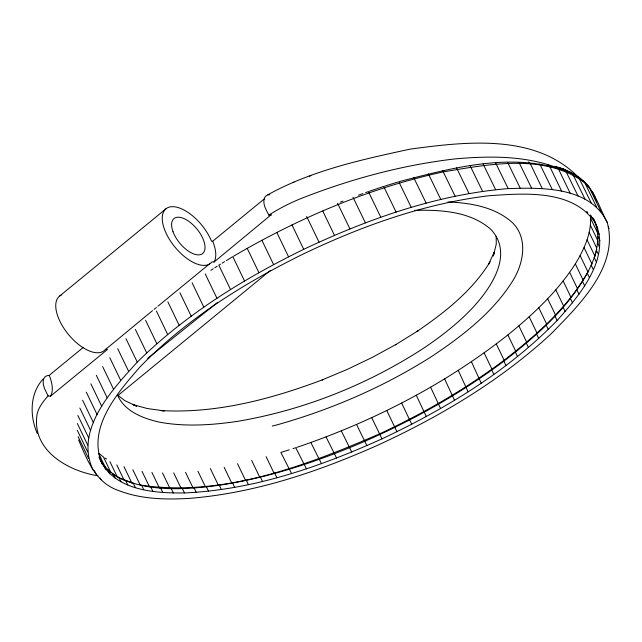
<?xml version="1.0" encoding="UTF-8"?>
<svg xmlns="http://www.w3.org/2000/svg" width="642" height="642" viewBox="0 0 642 642"><rect width="100%" height="100%" fill="white"/><g stroke="black" fill="none" stroke-linecap="round" stroke-linejoin="round"><path stroke-width="0.96" d="M93.002 469.984C74.32 429.61 112.157 389.726 137.268 362.12C185.257 314.716 243.382 278.797 303.722 249.313C368.155 218.946 436.753 194.47 508.183 188.612C542.033 187.488 590.343 186.477 607.284 222.581C619.193 266.743 578.683 305.472 550.9 334.041C500.423 380.61 440.725 416.177 378.579 444.834C318.633 471.581 255.227 493.096 189.43 498.377C166.005 499.741 141.762 499.275 119.54 490.889C95.851 483.209 87.785 461.237 78.597 440.035M296.732 447.402C372.553 421.754 444.89 384.534 507.878 334.939C533.261 314.331 557.561 291.572 575.32 263.886C584.035 249.473 591.868 233.022 590.399 215.752M596.338 261.896L594.251 257.562C598.521 244.987 599.708 230.47 593.192 218.432C613.961 255.291 580.448 294.325 557.128 320.51C507.557 371.365 445.829 408.705 381.974 438.855C319.66 466.975 253.325 489.918 184.479 492.944C153.992 493.369 112.382 490.352 99.197 457.513M597.758 244.193L598.063 242.411M596.747 249.577L594.893 256.094L591.234 265.274L593.32 269.608M580.119 255.62L587.944 271.871C568.258 308.312 536.174 336.111 503.89 361.181C460.972 393.369 413.873 419.748 364.8 441.303C318.215 461.413 269.584 477.584 219.307 485.264C185.522 489.686 148.92 492.358 117.334 477.062L109.951 461.718M594.251 257.562L594.893 256.094L587.069 239.843M591.234 265.274L591.868 263.846L584.043 247.595M591.868 263.846L587.334 273.259L589.42 277.593M97.953 475.722L96.011 475.457C67.201 470.329 32.79 450.427 36.787 416.626A74.111 27.526 -26.3 0 1 47.147 396.981L48.11 395.953L50.566 396.138L51.015 395.368A37.116 18.257 50.6 0 0 49.843 376.91L49.249 375.466L51.601 373.387L83.075 347.563M214.043 262.032L214.492 261.262A37.116 18.257 50.6 0 0 213.321 242.804L212.671 241.248L211.483 241.167L210.351 238.535A35.23 17.334 50.6 0 0 171.35 206.724A35.23 17.334 50.6 0 0 171.213 242.114A35.23 17.334 50.6 0 0 210.255 263.581L211.964 261.888L214.043 262.032L271.422 214.556M587.944 271.871C567.793 307.687 536.255 335.373 504.106 360.202C465.434 389.229 423.327 413.496 379.526 433.888C305.046 466.068 222.702 497.389 140.229 485.071L132.846 469.727M152.539 310.64L103.747 350.957A35.23 17.334 50.6 0 1 66.415 331.866A35.23 17.334 50.6 0 1 61.784 294.814M490.159 261.832L488.393 264.608L494.452 251.752L493.345 255.998L496.274 244.112L496.162 236.168M489.509 262.755C471.645 291.412 444.481 312.646 416.963 331.473L418.247 330.67L395.4 344.834L396.114 344.385L372.456 357.297L347.675 369.206L322.172 379.92L323.167 379.55C271.341 399.107 216.137 413.857 160.291 410.535M43.078 379.005C29.636 393.803 29.684 415.992 37.284 433.591M59.85 295.874L166.358 208.498M212.671 241.248L264.544 198.691M154.08 309.372L156.399 307.478M157.94 306.21L209.645 263.79M50.566 396.138L107.471 349.457L105.457 349.264M270.138 270.635L117.759 395.649C125.174 411.779 143.471 418.56 159.706 422.211C185.522 426.93 211.956 425.124 237.765 421.321C303.297 410.15 366.381 385.152 422.211 349.136A162.699 60.42 -26.3 0 0 471.429 309.067C490.151 289.309 514.419 254.882 491.034 229.547C470.361 211.226 440.709 209.717 414.411 210.367M147.676 358.34L217.253 302.663M269.68 194.719L267.634 194.919L265.427 196.3C261.326 202.27 266.125 209.942 268.902 215.062A74.111 27.526 -26.3 0 1 304.083 197.343C352.602 178.508 403.304 164.898 455.058 158.903C488.056 155.982 522.203 155.5 553.877 166.543L555.675 167.442M210.825 270.33L213.224 268.789M214.821 267.762L217.221 266.221M220.463 264.183L218.818 265.186L230.55 289.566M222.116 263.18L224.588 261.671M226.233 260.668L232.821 256.639L244.554 281.019M267.802 194.815C311.547 170.499 361.558 159.649 410.021 149.153C464.591 141.834 533.446 133.271 576.837 175.699M233.664 256.15C298.859 217.943 369.407 187.945 443.389 171.871C489.06 164.296 544.633 153.013 584.854 182.81L596.587 207.181M340.252 202.158L342.98 201.09M309.532 176.213L310.88 175.707M293.073 182.505L294.076 182.119M358.421 195.216L362.947 193.571M365.667 192.584L368.388 191.597L380.818 217.277M369.286 191.292L383.675 186.437L396.122 212.117M289.253 449.793L280.851 452.449L291.548 473.499M292.985 448.614L295.785 447.731L306.419 468.804M384.614 186.148L397.847 182.039M585.079 199.285L572.487 173.621C517.195 150.228 454.199 167.337 398.794 181.742L411.249 207.414M272.264 426.063L276.036 425.14C330.935 409.821 383.804 386.949 431.922 356.326C462.505 335.87 492.655 312.702 512.557 281.188C523.471 263.814 528.551 238.591 512.42 222.63C495.006 206.933 470.586 202.88 447.931 201.965M49.249 375.466L46.914 375.706L44.707 377.087C40.631 383.073 45.534 390.384 48.11 395.953M268.757 215.158L270.972 215.327M161.294 410.615L164.28 410.88L147.227 408.521L132.549 404.476L136.634 406.185L124.709 400.584L117.839 395.247M554.648 166.31C562.721 168.429 570.497 171.743 577.487 176.333C593.866 186.621 598.689 206.531 607.284 222.581M135.422 487.663L133.335 483.33L131.811 482.928L123.986 466.678M140.229 485.071L141.721 485.464L143.808 489.798M117.334 477.062L133.335 483.33M558.66 167.385L564.342 169.456L565.49 170.427L578.073 196.091M562.978 168.862L572.487 173.621M581.363 179.888L583.987 181.517L584.854 182.81M569.936 172.04L578.667 177.32L591.258 202.992M105.015 458.043L106.516 458.966M100.248 459.889C104.518 467.512 111.331 473.339 118.93 477.496L121.017 481.829M112.093 473.828L115.841 476.139M577.583 176.911L576.075 175.715L578.667 177.32M579.1 178.099L580.609 179.287M595.278 222.758C572.68 189.061 524.378 193.338 489.052 195.73C423.247 203.683 360.114 226.602 300.673 255.259C242.379 284.31 186.1 319.515 140.486 366.47C118.16 391.893 86.253 427.941 102.335 464.222M99.117 453.525L103.514 457.12L110.905 472.464M590.801 190.297L592.879 192.624L596.562 201.636M556.55 166.784L558.524 169.039L570.256 193.411M547.987 164.641L549.929 166.888L561.67 191.26M528.647 161.953L530.541 164.191L542.273 188.571M582.8 180.514L589.308 187.488L601.04 211.86M588.77 187.376L587.237 185.177L589.308 187.488M595.551 198.209L592.004 191.324M539.761 163.991L552.329 189.647M518.993 162.378L531.536 188.034M507.621 162.394L520.164 188.05M495.656 162.956L508.183 188.612M483.129 164.055L495.648 189.711M470.08 165.7L482.591 191.356M456.574 167.875L469.069 193.539M442.635 170.579L455.13 196.243M428.326 173.797L440.805 199.461M413.697 177.529L426.168 203.193M352.988 197.198L365.41 222.878M337.523 203.217L349.938 228.905M306.651 216.45L319.042 242.146M608.183 226.778L609.049 228.584M592.646 217.518L597.742 228.311M590.672 215.054L591.924 217.654M597.204 229.94L599.283 234.274M590.672 218.497L598.063 233.84M586.844 211.274L587.679 213.008M597.838 236.312L599.925 240.646M590.391 225.27L598.216 241.52M597.558 243.053L599.636 247.387M589.187 232.396L596.578 247.74M596.354 250.147L598.44 254.481M575.32 263.886L583.145 280.129L582.551 281.485L584.637 285.818M569.647 272.36L577.471 288.611L576.909 289.919L578.996 294.253M563.138 281.011L570.963 297.262L570.433 298.538L572.52 302.872M555.803 289.823L563.628 306.065L563.13 307.301L565.217 311.635M547.682 298.739L555.507 314.989L555.041 316.177L557.128 320.51M538.79 307.743L546.615 323.993L546.198 325.141L548.284 329.474M529.168 316.803L536.993 333.054L536.624 334.161L538.71 338.495M518.856 325.879L526.673 342.13L526.352 343.189L528.438 347.523M507.878 334.939L515.703 351.19L515.43 352.209L517.516 356.543M496.282 343.952L504.106 360.202L503.89 361.181L505.976 365.515M484.116 352.883L491.933 369.134L491.772 370.073L493.858 374.406M471.413 361.703L481.219 383.178M458.228 370.378L468.09 391.813M444.601 378.868L454.536 400.271M430.589 387.158L440.589 408.521M416.241 395.207L426.304 416.53M322.725 210.961L334.466 235.333M401.603 402.991L411.739 424.274M386.741 410.479L396.949 431.729M291.99 224.941L303.722 249.313M371.702 417.637L381.974 438.855M276.822 232.436L288.563 256.808M366.887 445.636L356.543 424.45M261.88 240.236L273.612 264.608M351.728 452.04L341.311 430.886M247.194 248.318L258.927 272.69M336.56 458.051L326.072 436.929M321.441 463.644L310.88 442.547M205.231 273.925L216.964 298.297M192.11 282.817L203.843 307.197M276.887 477.728L274.8 473.395L273.941 472.937L266.125 456.695M179.929 292.744L191.228 316.217M262.49 481.46L260.403 477.126L259.48 476.693L251.656 460.442M167.867 301.86L179.166 325.333M248.414 484.686L246.327 480.36L245.332 479.935L237.508 463.693M156.399 311.049L167.698 334.514M234.699 487.406L232.613 483.073L231.553 482.664L224.162 467.32M145.565 320.262L156.865 343.727M221.394 489.597L219.307 485.264L218.192 484.862L210.367 468.62M135.414 329.474L146.713 352.94M208.562 491.25L206.475 486.917L205.296 486.532L197.905 471.188M125.968 338.647L137.268 362.12M196.243 492.366L194.157 488.04L192.913 487.655L185.53 472.311M117.695 348.67L128.56 371.237M184.479 492.944L182.392 488.61L181.092 488.233L173.709 472.889M109.766 357.682L120.632 380.249M173.308 492.976L171.221 488.642L169.873 488.257L162.49 472.913M102.64 366.574L113.506 389.14M162.787 492.454L160.701 488.121L159.304 487.743L151.913 472.4M152.94 491.395L150.854 487.061L149.409 486.676L142.018 471.332M96.34 375.297L107.206 397.863M90.891 383.836L101.749 406.402M86.301 392.15L97.167 414.716M127.814 485.007L125.728 480.673L124.171 480.256L116.78 464.912M82.601 400.215L93.467 422.781M112.96 473.812L115.046 478.146M79.801 407.999L90.666 430.565M107.848 469.647L109.934 473.981M98.812 453.83L105.336 467.368M103.603 464.993L105.689 469.326M99.045 456.943L99.879 458.677M77.899 415.478L88.765 438.045M77.353 423.535L87.785 445.195M77.289 430.325L87.713 451.984M100.16 477.993L101.027 479.799M78.131 436.737L88.564 458.396M94.398 470.61L96.573 475.12M173.011 231.714A22.606 11.123 50.6 0 0 201.797 254.088A22.606 11.123 50.6 0 0 190.112 222.317A22.606 11.123 50.6 0 0 173.011 231.714"/></g></svg>
